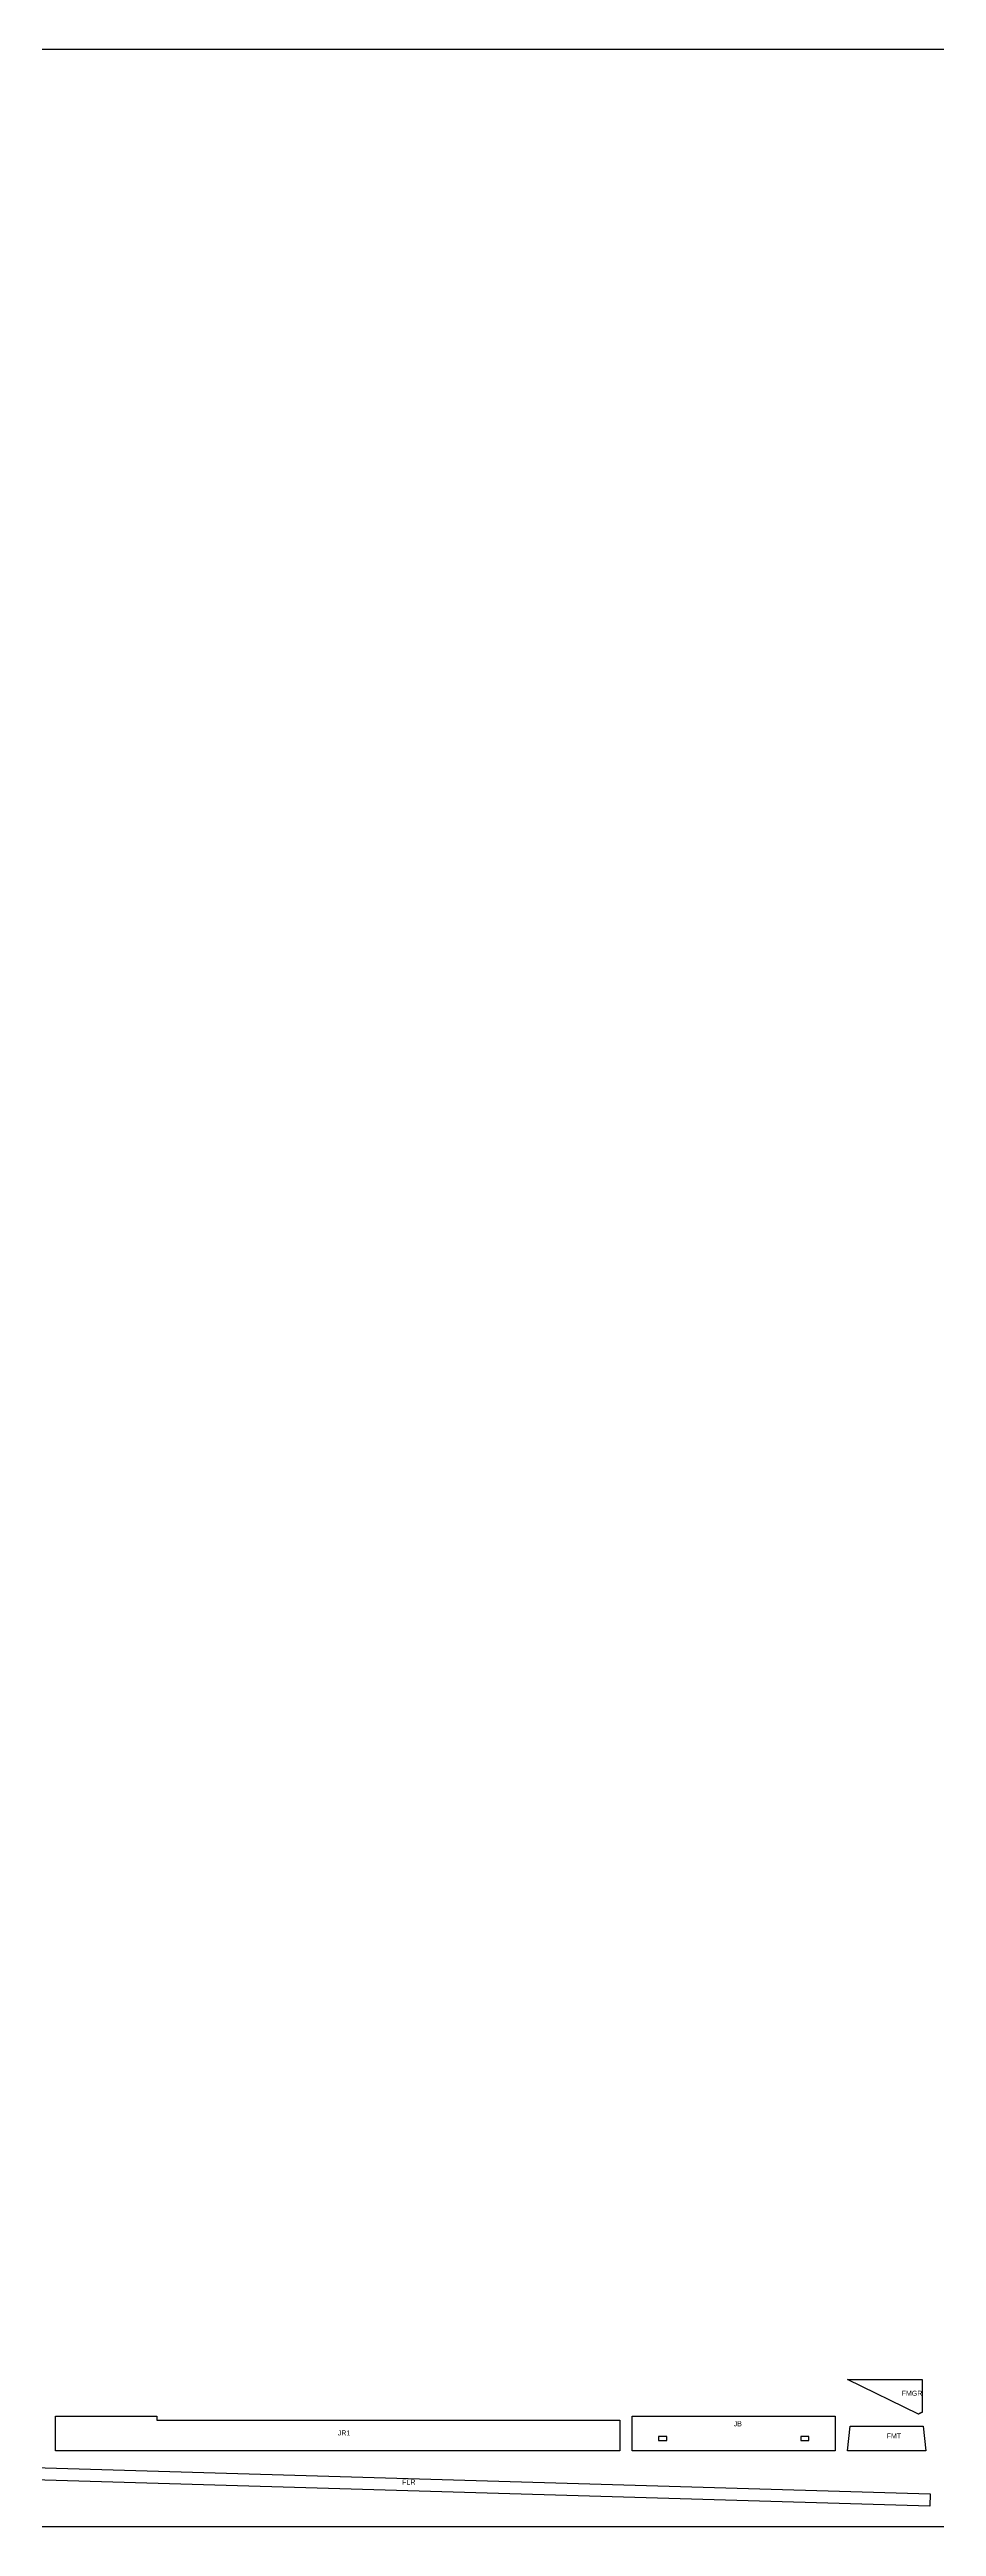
# Model space of a CAD drawing. Header units: millimetres. Extents: x 0 to 2438, y 0 to 1219.
# Drawn here: x 1216 to 1653, y 0 to 1219 of the extents above; entities that cross this region are included whole.
import ezdxf

# ---------------------------------------------------------------- set-up
doc = ezdxf.new("R2010")
doc.units = ezdxf.units.MM
for name, color, linetype in [('CUT', 7, 'Continuous'), ('MARK', 3, 'Continuous'), ('STOCK_REFERENCE_DO_NOT_CUT', 8, 'Continuous')]:
    doc.layers.add(name, color=color, linetype=linetype)

msp = doc.modelspace()

# ---------------------------------------------------------------- linework, layer by layer
at = {"layer": 'CUT'}
for points in [[(1645.5, 56.2), (1645.5, 56.2), (1645.5, 56.2), (1645.5, 56.2), (1645.4, 56.2), (1645.4, 56.2), (1645.4, 56.2), (1645.4, 56.1), (1645.4, 56.1), (1645.4, 56.1), (1645.4, 56.1), (1645.4, 56.1), (1645.4, 56.1), (1645.3, 56.1), (1645.3, 56.1), (1645.3, 56.1), (1645.3, 56.1), (1645.3, 56.1), (1645.3, 56.1), (1645.3, 56.1), (1645.3, 56.1), (1645.3, 56.1), (1645.2, 56.1), (1645.2, 56.1), (1645.2, 56.1), (1645.2, 56), (1645.2, 56), (1645.2, 56), (1645.2, 56), (1645.2, 56), (1645.1, 56), (1645.1, 56), (1645.1, 56), (1645.1, 56), (1645.1, 56), (1645.1, 56), (1645.1, 56), (1645.1, 56), (1645.1, 56), (1645, 56), (1645, 56), (1645, 56), (1645, 55.9), (1645, 55.9), (1645, 55.9), (1645, 55.9), (1645, 55.9), (1645, 55.9), (1644.9, 55.9), (1644.9, 55.9), (1644.9, 55.9), (1644.9, 55.9), (1644.9, 55.9), (1644.9, 55.9), (1644.9, 55.9), (1644.9, 55.9), (1644.9, 55.9), (1644.8, 55.9), (1644.8, 55.9), (1644.8, 55.9), (1644.8, 55.8), (1644.8, 55.8), (1644.8, 55.8), (1644.8, 55.8), (1644.8, 55.8), (1644.8, 55.8), (1644.7, 55.8), (1644.7, 55.8), (1644.7, 55.8), (1644.7, 55.8), (1644.7, 55.8), (1644.7, 55.8), (1644.7, 55.8), (1644.7, 55.8), (1644.7, 55.8), (1644.6, 55.8), (1644.6, 55.8), (1644.6, 55.7), (1644.6, 55.7), (1644.6, 55.7), (1644.6, 55.7), (1644.6, 55.7), (1644.6, 55.7), (1644.5, 55.7), (1644.5, 55.7), (1644.5, 55.7), (1644.5, 55.7), (1644.5, 55.7), (1644.5, 55.7), (1644.5, 55.7), (1644.5, 55.7), (1644.5, 55.7), (1644.4, 55.7), (1644.4, 55.7), (1644.4, 55.7), (1644.4, 55.6), (1644.4, 55.6), (1644.4, 55.6), (1644.4, 55.6), (1644.4, 55.6), (1644.4, 55.6), (1644.3, 55.6), (1644.3, 55.6), (1644.3, 55.6), (1644.3, 55.6), (1644.3, 55.6), (1644.3, 55.6), (1644.3, 55.6), (1644.3, 55.6), (1644.3, 55.6), (1644.2, 55.6), (1644.2, 55.6), (1644.2, 55.6), (1644.2, 55.5), (1644.2, 55.5), (1644.2, 55.5), (1644.2, 55.5), (1644.2, 55.5), (1644.2, 55.5), (1644.1, 55.5), (1644.1, 55.5), (1644.1, 55.5), (1644.1, 55.5), (1644.1, 55.5), (1644.1, 55.5), (1644.1, 55.5), (1644.1, 55.5), (1644.1, 55.5), (1644, 55.5), (1644, 55.5), (1644, 55.5), (1644, 55.4), (1644, 55.4), (1644, 55.4), (1644, 55.4), (1644, 55.4), (1643.9, 55.4), (1643.9, 55.4), (1643.9, 55.4), (1643.9, 55.4), (1643.9, 55.4), (1643.9, 55.4), (1643.9, 55.4), (1643.9, 55.4), (1643.9, 55.4), (1643.8, 55.4), (1643.8, 55.4), (1643.8, 55.4), (1643.8, 55.4), (1643.8, 55.3), (1643.8, 55.3), (1643.8, 55.3), (1643.8, 55.3), (1643.8, 55.3), (1643.7, 55.3), (1643.7, 55.3), (1643.7, 55.3), (1643.7, 55.3), (1643.7, 55.3), (1643.7, 55.3), (1643.7, 55.3), (1608.7, 72.4), (1645.5, 72.4)], [(1218.9, 54.3), (1268.7, 54.3), (1268.7, 52.3), (1496.7, 52.3), (1496.7, 37.3), (1218.9, 37.3)], [(1502.7, 54.3), (1602.7, 54.3), (1602.7, 39.3), (1602.7, 37.3), (1502.7, 37.3), (1502.7, 39.3)], [(1608.7, 37.3), (1610, 49.3), (1646, 49.3), (1647.3, 37.3)], [(1515.7, 42.3), (1519.7, 42.3), (1519.7, 44.3), (1515.7, 44.3)], [(1585.7, 42.3), (1589.7, 42.3), (1589.7, 44.3), (1585.7, 44.3)], [(1649.5, 16), (1649.3, 10), (1129.6, 25.3), (935, 10), (935.2, 16), (1129.7, 31.3)]]:
    msp.add_lwpolyline(points, close=True, dxfattribs=at)
at = {"layer": 'STOCK_REFERENCE_DO_NOT_CUT'}
msp.add_lwpolyline([(0, 0), (2438.4, 0), (2438.4, 1219.2), (0, 1219.2)], close=True, dxfattribs=at)

# ---------------------------------------------------------------- texts
at = {"layer": 'MARK'}
for s, p in [('FMGR', (1635.4, 64.3)), ('JB', (1552.7, 49.3)), ('JR1', (1357.8, 44.8)), ('FMT', (1628, 43.3)), ('FLR', (1389.5, 20.6))]:
    msp.add_text(s, height=2.5, dxfattribs=at).set_placement(p)

doc.saveas('drawing.dxf')
